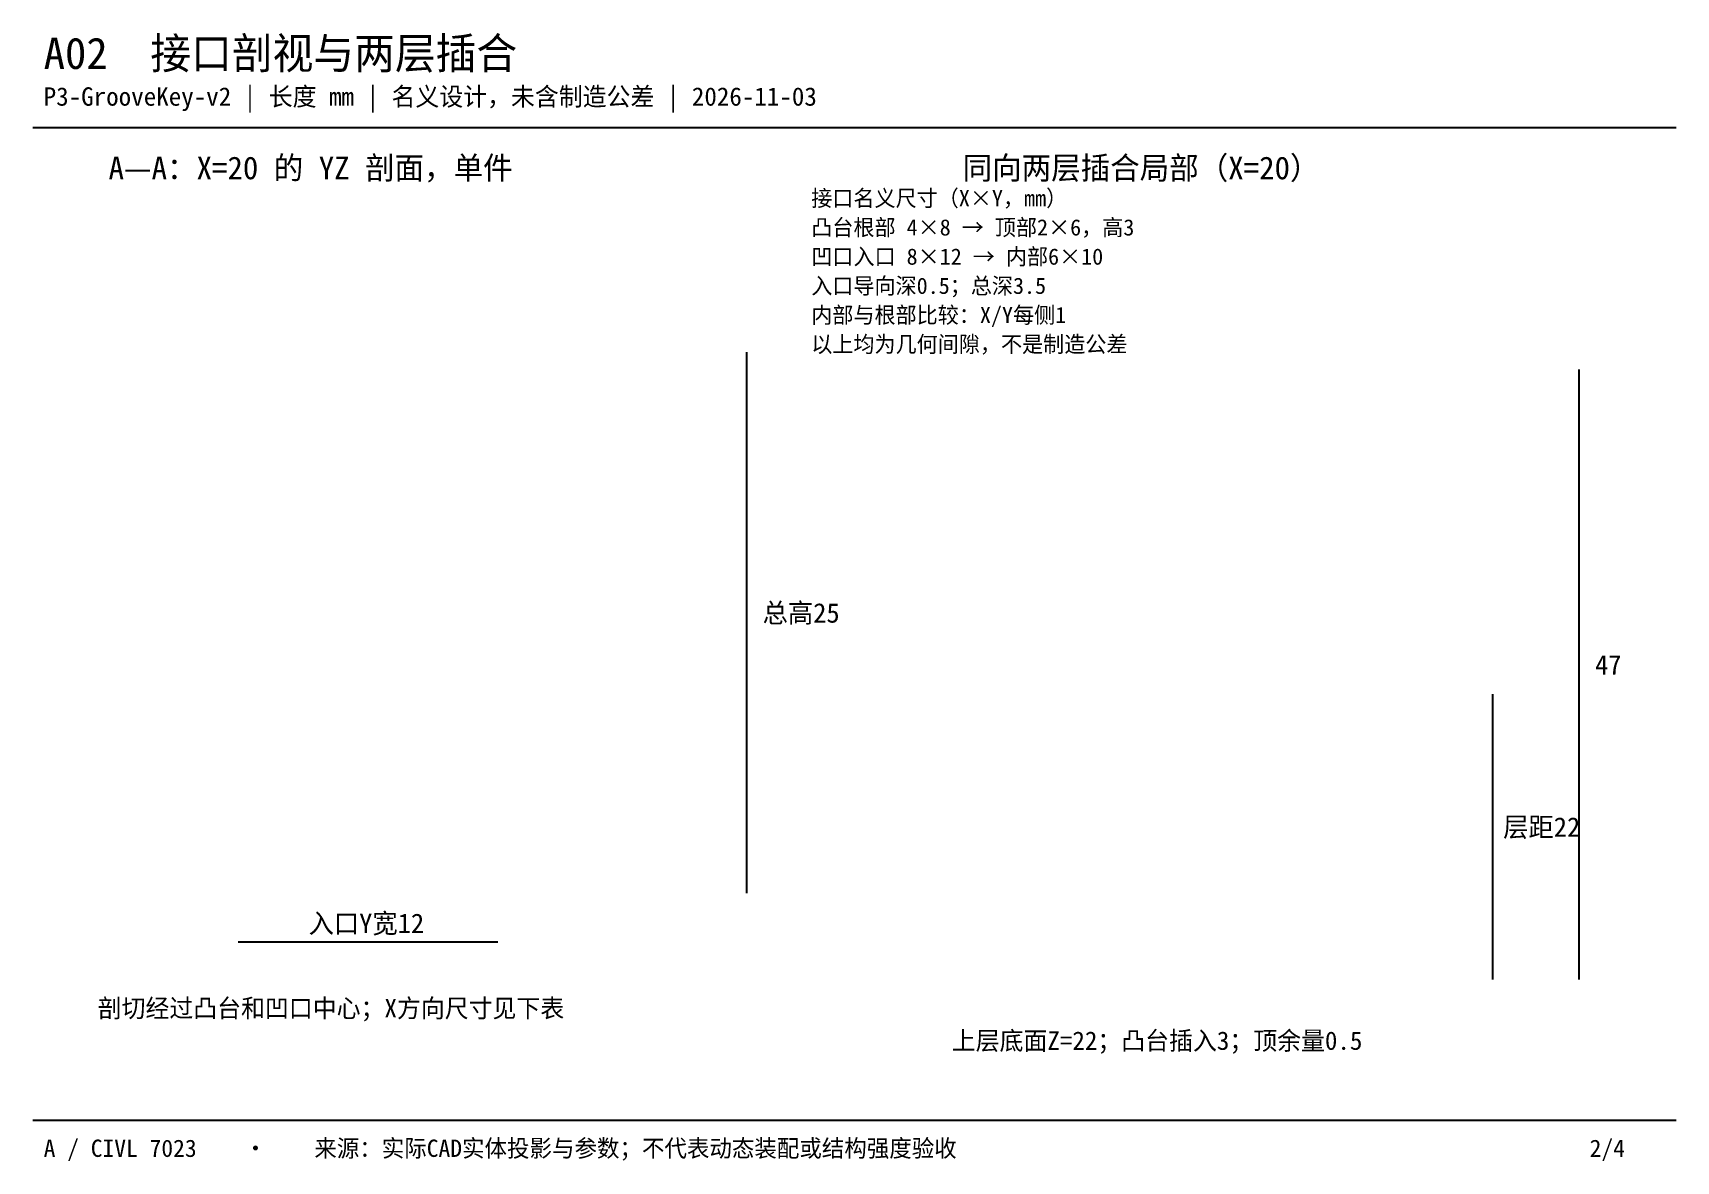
# Model space of a CAD drawing. Header units: millimetres. Extents: x 5 to 195, y 4 to 134.
import ezdxf

# ---------------------------------------------------------------- set-up
doc = ezdxf.new("R2010")
doc.units = ezdxf.units.MM

msp = doc.modelspace()

# ---------------------------------------------------------------- linework, layer by layer
at = {"layer": 'DIMREF'}
for p, q in [((87.5, 97.5), (87.5, 35)), ((183.75, 95.5), (183.75, 25)), ((173.75, 58), (173.75, 25)), ((28.75, 29.375), (58.75, 29.375))]:
    msp.add_line(p, q, dxfattribs=at)
at = {"layer": 'GEOMETRY'}
for p, q in [((5, 123.5), (195, 123.5)), ((5, 8.75), (195, 8.75))]:
    msp.add_line(p, q, dxfattribs=at)

# ---------------------------------------------------------------- texts
at = {"layer": 'TEXT'}
for s, height, p in [('A02  接口剖视与两层插合', 3.625, (6.25, 130.25)), ('P3-GrooveKey-v2 | 长度 mm | 名义设计，未含制造公差 | 2026-11-03', 2.125, (6.25, 126)), ('A—A：X=20 的 YZ 剖面，单件', 2.625, (13.75, 117.5)), ('同向两层插合局部（X=20）', 2.625, (112.5, 117.5)), ('接口名义尺寸（X×Y，mm）', 1.875, (95, 114.375)), ('凸台根部 4×8 → 顶部2×6，高3', 1.875, (95, 111)), ('凹口入口 8×12 → 内部6×10', 1.875, (95, 107.625)), ('入口导向深0.5；总深3.5', 1.875, (95, 104.25)), ('内部与根部比较：X/Y每侧1', 1.875, (95, 100.875)), ('以上均为几何间隙，不是制造公差', 1.875, (95, 97.5)), ('总高25', 2.25, (89.375, 66.25)), ('47', 2.25, (185.625, 60.25)), ('层距22', 2.25, (175, 41.5)), ('入口Y宽12', 2.25, (36.875, 30.375)), ('剖切经过凸台和凹口中心；X方向尺寸见下表', 2.125, (12.5, 20.625)), ('上层底面Z=22；凸台插入3；顶余量0.5', 2.125, (111.25, 16.875)), ('A / CIVL 7023    ·    来源：实际CAD实体投影与参数；不代表动态装配或结构强度验收', 2, (6.25, 4.5)), ('2/4', 2, (185, 4.5))]:
    msp.add_text(s, height=height, dxfattribs=at).set_placement(p)

doc.saveas('drawing.dxf')
